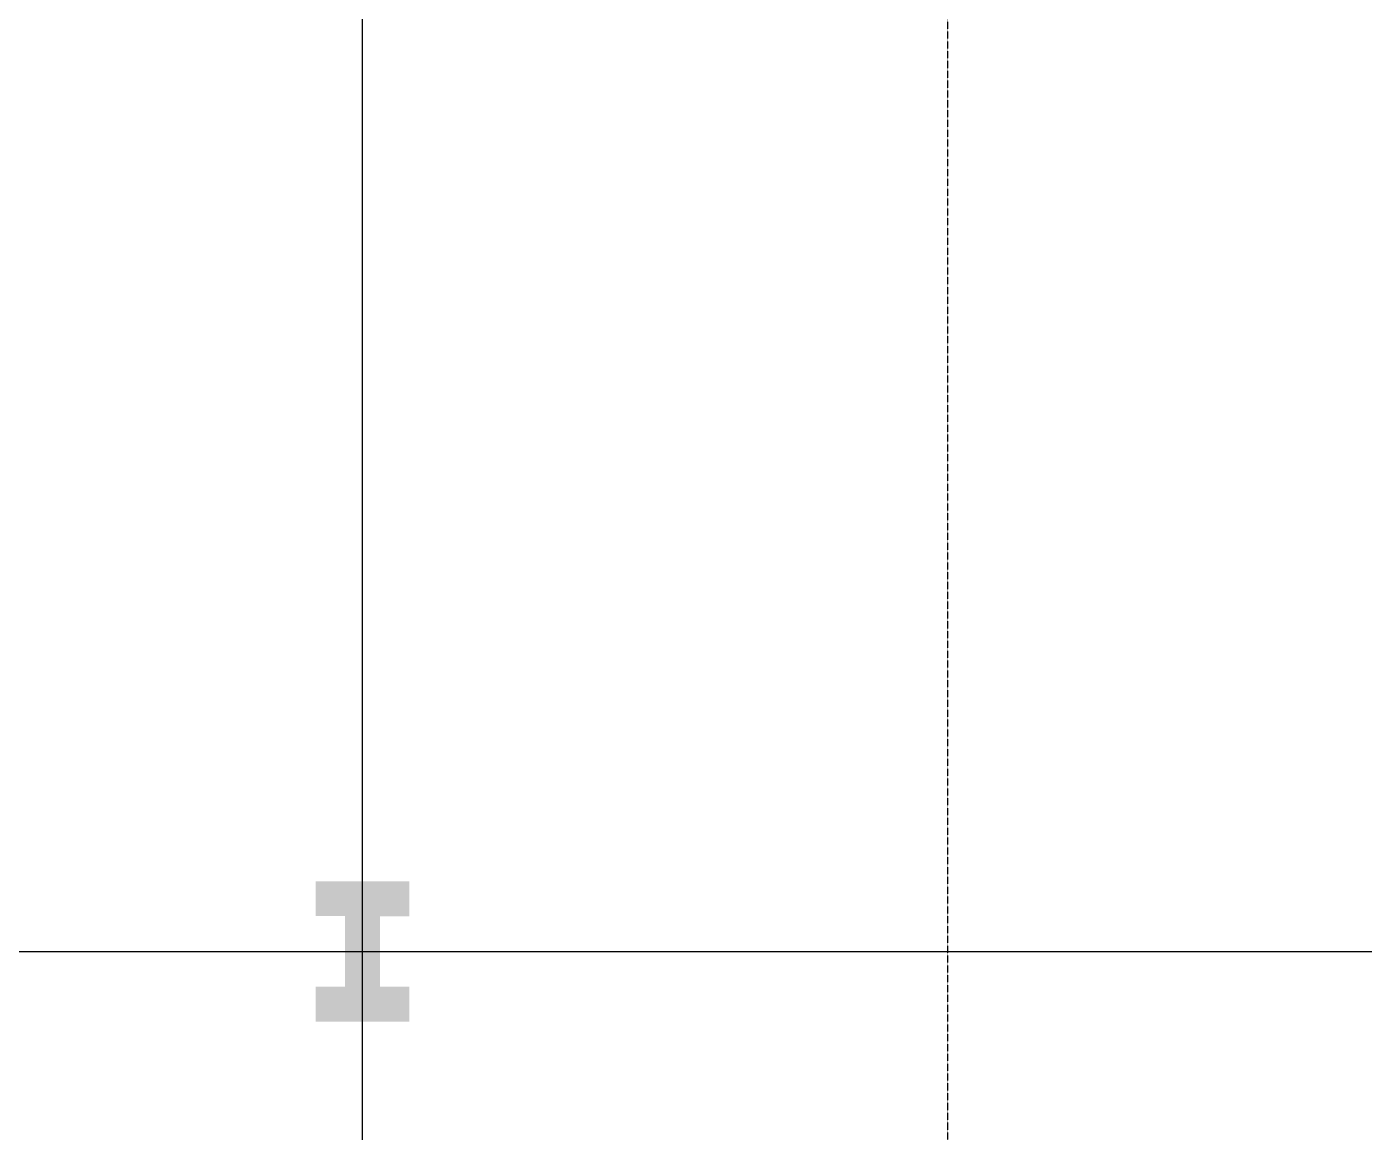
# Model space of a CAD drawing. Header units: millimetres. Extents: x 2509 to 128734, y 2492 to 91667.
# Drawn here: x 74784 to 80501, y 50968 to 55690 of the extents above; entities that cross this region are included whole.
import ezdxf
from ezdxf.enums import TextEntityAlignment as Align

# ---------------------------------------------------------------- set-up
doc = ezdxf.new("R2010")
doc.units = ezdxf.units.MM
for name, pattern in [('CENTER', [50.8, 31.75, -6.35, 6.35, -6.35]), ('DASH', [0.35, 0.25, -0.1]), ('DOTE', [2.42, 2, -0.2, 0.02, -0.2])]:
    doc.linetypes.add(name, pattern=pattern)
for name, color, linetype in [('AXIS_TEXT', 7, 'Continuous'), ('COLUMN', 7, 'Continuous'), ('DOTE', 1, 'DOTE'), ('ROAD', 5, 'DASH')]:
    doc.layers.add(name, color=color, linetype=linetype)
doc.styles.add('COMPLEX', font='COMPLEX')

# ---------------------------------------------------------------- blocks, each defined once
blk = doc.blocks.new('12号建筑底图')
at = {"layer": 'COLUMN'}
h = blk.add_hatch(color=256, dxfattribs=at)
h.paths.add_polyline_path([(85448.7, -280422.4), (85248.7, -280422.4), (85248.7, -280570.8), (85373.7, -280570.8), (85373.7, -280722.4), (85448.7, -280722.4)])
h.paths.add_polyline_path([(85648.7, -280422.4), (85448.7, -280422.4), (85448.7, -280722.4), (85523.7, -280722.4), (85523.7, -280572.4), (85648.7, -280572.4)])
h.paths.add_polyline_path([(85523.7, -280722.4), (85448.7, -280722.4), (85448.7, -281022.4), (85648.7, -281022.4), (85648.7, -280872.4), (85523.7, -280872.4)])
h.paths.add_polyline_path([(85448.7, -280722.4), (85373.7, -280722.4), (85373.7, -280872.4), (85248.7, -280872.4), (85248.7, -281022.4), (85448.7, -281022.4)])
at = {"layer": 'DOTE'}
for p, q in [((85448.7, -305572.4), (85448.7, -255872.4)), ((36448.7, -280722.4), (110448.7, -280722.4))]:
    blk.add_line(p, q, dxfattribs=at)
at = {"layer": 'ROAD', "ltscale": 2}
blk.add_line((87948.7, -273222.4), (87948.7, -288222.4), dxfattribs=at)
at = {"layer": 'AXIS_TEXT', "style": 'COMPLEX', "width": 0.736842}
blk.add_attdef('N', text='', height=900, dxfattribs=at).set_placement((122812.3, -249273.3), (123412.3, -249273.3), align=Align.FIT)

msp = doc.modelspace()

# ---------------------------------------------------------------- block references
at = {"linetype": 'CENTER'}
msp.add_blockref('12号建筑底图', (-9229.066, 332462.656), dxfattribs=at)

doc.saveas('drawing.dxf')
